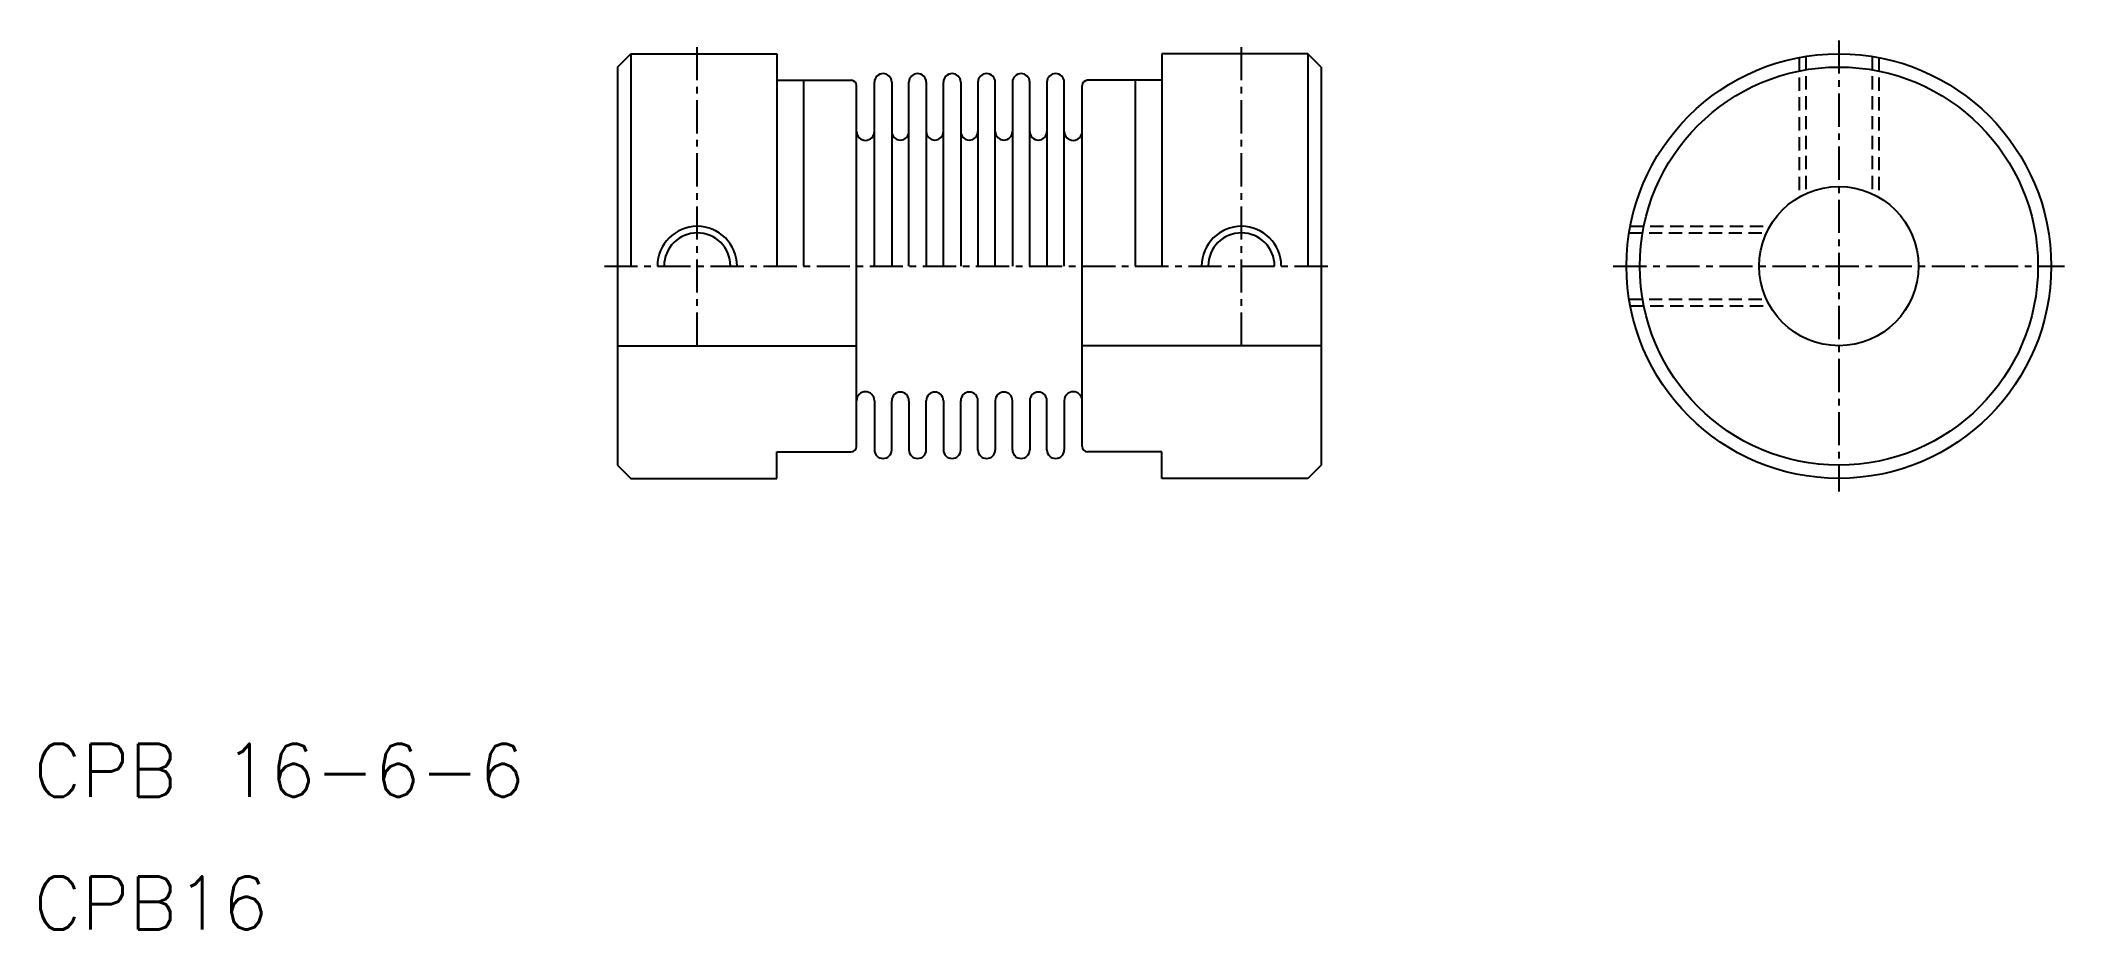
# Model space of a CAD drawing. Extents: x 5.3 to 81.5, y 5 to 38.5.
import ezdxf

# ---------------------------------------------------------------- set-up
doc = ezdxf.new("R2010")
doc.units = 0
doc.linetypes.add('CENTER', pattern=[2, 1.25, -0.25, 0.25, -0.25])
doc.linetypes.add('DASHED', pattern=[0.75, 0.5, -0.25])
doc.layers.get('0').update_dxf_attribs({"linetype": 'CONTINUOUS'})
doc.layers.add('CENTER', color=1, linetype='CENTER')
doc.styles.get("Standard").update_dxf_attribs({"font": 'txt', "bigfont": 'BIGFONT'})

msp = doc.modelspace()

# ---------------------------------------------------------------- linework, layer by layer
at = {"color": 7, "linetype": 'CONTINUOUS'}
for p, q in [((27, 37.5), (27.5, 38)), ((27, 37.5), (27, 22.5)), ((27.5, 38), (33, 38)), ((27.5, 38), (27.5, 30)), ((33, 38), (33, 30)), ((47.5, 38), (47.5, 30)), ((53, 38), (47.5, 38)), ((53, 38), (53, 30)), ((53.5, 37.5), (53, 38)), ((53.5, 37.5), (53.5, 22.5)), ((33, 37), (35.8, 37)), ((34, 37), (34, 30)), ((36, 23.2), (36, 36.8)), ((36.675, 30), (36.675, 36.926)), ((37.325, 36.926), (37.325, 30)), ((37.975, 30), (37.975, 36.926)), ((38.625, 36.926), (38.625, 30)), ((39.275, 30), (39.275, 36.926)), ((39.925, 36.926), (39.925, 30)), ((40.575, 36.926), (40.575, 30)), ((41.225, 30), (41.225, 36.926)), ((41.875, 36.926), (41.875, 30)), ((42.525, 30), (42.525, 36.926)), ((43.175, 36.926), (43.175, 30)), ((43.825, 30), (43.825, 36.926)), ((44.5, 23.2), (44.5, 36.8)), ((47.5, 37), (44.7, 37)), ((46.5, 37), (46.5, 30)), ((27, 33.75), (27, 33.75)), ((27, 30), (27, 30)), ((27, 27), (36, 27)), ((53.5, 27), (44.5, 27)), ((36.675, 24.926), (36.675, 23.074)), ((37.325, 23.074), (37.325, 24.926)), ((37.975, 24.926), (37.975, 23.074)), ((38.625, 23.074), (38.625, 24.926)), ((39.275, 24.926), (39.275, 23.074)), ((39.925, 23.074), (39.925, 24.926)), ((40.575, 23.074), (40.575, 24.926)), ((41.225, 24.926), (41.225, 23.074)), ((41.875, 23.074), (41.875, 24.926)), ((42.525, 24.926), (42.525, 23.074)), ((43.175, 23.074), (43.175, 24.926)), ((43.825, 24.926), (43.825, 23.074)), ((33, 23), (35.8, 23)), ((33, 22), (33, 23)), ((47.5, 23), (44.7, 23)), ((47.5, 22), (47.5, 23)), ((27, 22.5), (27.5, 22)), ((53.5, 22.5), (53, 22)), ((27.5, 22), (33, 22)), ((53, 22), (47.5, 22))]:
    msp.add_line(p, q, dxfattribs=at)
at = {"color": 3, "linetype": 'DASHED'}
for p, q in [((71.508, 37.858), (71.508, 32.598)), ((71.758, 37.902), (71.758, 32.727)), ((74.258, 37.902), (74.258, 32.727)), ((74.508, 37.858), (74.508, 32.598)), ((65.15, 31.5), (70.41, 31.5)), ((65.106, 31.25), (70.281, 31.25)), ((65.106, 28.75), (70.281, 28.75)), ((65.15, 28.5), (70.41, 28.5))]:
    msp.add_line(p, q, dxfattribs=at)
at = {"color": 7, "linetype": 'CONTINUOUS'}
for radius in [8, 7.5, 3]:
    msp.add_circle((73.008, 30), radius, dxfattribs=at)
for centre, radius, start, end in [((35.8, 36.8), 0.2, 0, 90), ((37, 36.926), 0.325, 0, 180), ((38.3, 36.926), 0.325, 0, 180), ((39.6, 36.926), 0.325, 0, 180), ((40.9, 36.926), 0.325, 0, 180), ((42.2, 36.926), 0.325, 0, 180), ((43.5, 36.926), 0.325, 0, 180), ((44.7, 36.8), 0.2, 90, 180), ((36.337, 35.074), 0.338, 180, 0), ((37.65, 35.074), 0.325, 180, 0), ((38.95, 35.074), 0.325, 180, 0), ((40.25, 35.074), 0.325, 180, 0), ((41.55, 35.074), 0.325, 180, 0), ((42.85, 35.074), 0.325, 180, 0), ((44.163, 35.074), 0.338, 180, 0), ((30, 30), 1.25, 0, 180), ((50.5, 30), 1.25, 0, 180), ((36.337, 24.926), 0.338, 0, 180), ((37.65, 24.926), 0.325, 0, 180), ((38.95, 24.926), 0.325, 0, 180), ((40.25, 24.926), 0.325, 0, 180), ((41.55, 24.926), 0.325, 0, 180), ((42.85, 24.926), 0.325, 0, 180), ((44.163, 24.926), 0.338, 0, 180), ((35.8, 23.2), 0.2, 270, 0), ((37, 23.074), 0.325, 180, 0), ((38.3, 23.074), 0.325, 180, 0), ((39.6, 23.074), 0.325, 180, 0), ((40.9, 23.074), 0.325, 180, 0), ((42.2, 23.074), 0.325, 180, 0), ((43.5, 23.074), 0.325, 180, 0), ((44.7, 23.2), 0.2, 180, 270)]:
    msp.add_arc(centre, radius, start, end, dxfattribs=at)
at = {"color": 3, "linetype": 'CONTINUOUS'}
for centre in [(30, 30), (50.5, 30)]:
    msp.add_arc(centre, 1.5, 0, 180, dxfattribs=at)
at = {"layer": 'CENTER', "color": 1, "linetype": 'CENTER'}
for p, q in [((30, 27), (30, 38.5)), ((50.5, 27), (50.5, 38.5)), ((73.008, 38.5), (73.008, 21.5)), ((26.5, 30), (54, 30)), ((64.508, 30), (81.508, 30))]:
    msp.add_line(p, q, dxfattribs=at)

# ---------------------------------------------------------------- texts
at = {"color": 7, "linetype": 'CONTINUOUS'}
for s, p in [('CPB 16-6-6', (5, 10)), ('CPB16', (5, 5))]:
    msp.add_text(s, height=2, dxfattribs=at).set_placement(p)

doc.saveas('drawing.dxf')
